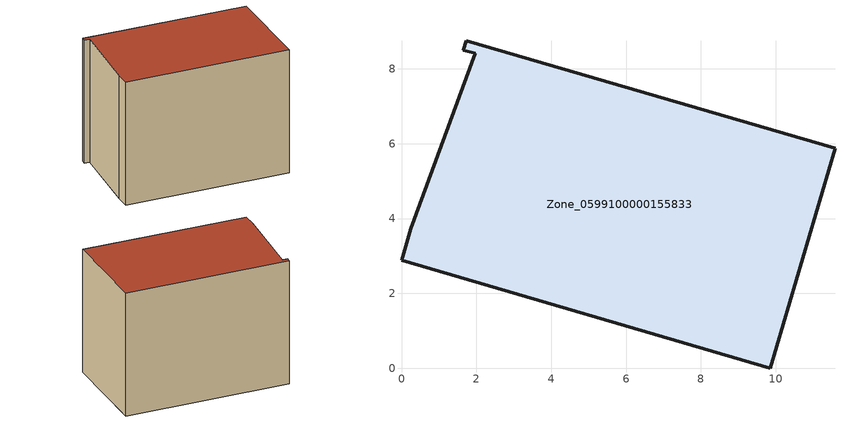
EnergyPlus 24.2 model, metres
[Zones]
Zone_0599100000155833
 floor ground (C_G): 0.25,3.73 1.97,8.41 1.66,8.5 1.73,8.75 11.58,5.88 9.85,0 0,2.88 z0.48
 wall outside (C_F): 9.85,0 11.58,5.88 1.73,8.75 1.66,8.5 1.97,8.41 0.25,3.73 0,2.88 9.85,0 z0.48:8.35
 roof outside (C_R): 1.97,8.41 0.25,3.73 0,2.88 9.85,0 11.58,5.88 1.73,8.75 1.66,8.5 z8.35
[BUILDING]
Pand.0599100000155833: North Axis=0; Terrain=City; Loads Convergence Tolerance Value=0.04; Temperature Convergence Tolerance Value=0.4; Solar Distribution=FullExterior; Maximum Number of Warmup Days=25; Minimum Number of Warmup Days=1
[Site:Location]
Rotterdam.The.Hague.AP_ZH_NLD Design_Conditions: Latitude=51.96; Longitude=4.45; Time Zone=1; Elevation=-4.5
[SITE:GROUNDTEMPERATURE:BUILDINGSURFACE]
18, 18, 18, 18, 18, 18, 18, 18, 18, 18, 18, 18
[MATERIAL] Thermal Absorptance=0.9; Solar Absorptance=0.7; Visible Absorptance=0.7
Name | Roughness | Thickness | Conductivity | Density | Specific Heat
G.TI.1965-1974 | MediumSmooth | 0.15 | 0.882353 | 540 | 1210
F.TI.1965-1974 | Rough | 0.3 | 0.697674 | 1920 | 840
R.TI.1965-1974 | MediumRough | 0.2 | 0.232558 | 1500 | 1000
[CONSTRUCTION]
C_G: G.TI.1965-1974
C_F: F.TI.1965-1974
C_R: R.TI.1965-1974
[ZONE]
Zone_0599100000155833: Type=1; Multiplier=1; Ceiling Height=Autocalculate; Volume=Autocalculate; Floor Area=autocalculate; Part of Total Floor Area=Yes
[ZONEINFILTRATION:DESIGNFLOWRATE]
Infil_Zone_0599100000155833: Zone or ZoneList or Space or SpaceList=Zone_0599100000155833; Schedule=AlwaysOn; Design Flow Rate Calculation Method=Flow/Area; Flow Rate per Floor Area=0.003; Constant Term Coefficient=1; Temperature Term Coefficient=0; Velocity Term Coefficient=0; Velocity Squared Term Coefficient=0
[HVACTEMPLATE:ZONE:IDEALLOADSAIRSYSTEM]
Zone_0599100000155833: Maximum Heating Supply Air Temperature=50; Minimum Cooling Supply Air Temperature=13; Maximum Heating Supply Air Humidity Ratio=0.0156; Minimum Cooling Supply Air Humidity Ratio=0.0077; Heating Limit=NoLimit; Cooling Limit=NoLimit; Dehumidification Control Type=ConstantSensibleHeatRatio; Cooling Sensible Heat Ratio=0.7; Dehumidification Setpoint=60; Humidification Control Type=None; Humidification Setpoint=30; Outdoor Air Method=None; Outdoor Air Flow Rate per Person=0.00944; Outdoor Air Flow Rate per Zone Floor Area=0; Outdoor Air Flow Rate per Zone=0; Demand Controlled Ventilation Type=None; Outdoor Air Economizer Type=NoEconomizer; Heat Recovery Type=None; Sensible Heat Recovery Effectiveness=0.7; Latent Heat Recovery Effectiveness=0.65
[ZONECONTROL:THERMOSTAT]
ThermostatControl_Zone_0599100000155833: Zone or ZoneList=Zone_0599100000155833; Control Type Schedule=DualSetpointControlType; Control 1=Thermostat_Zone_0599100000155833; Temperature Difference Between Cutout And Setpoint=0
[THERMOSTATSETPOINT:DUALSETPOINT]
Thermostat_Zone_0599100000155833: Heating Setpoint Temperature Schedule=HeatingSetpoint_Zone_0599100000155833; Cooling Setpoint Temperature Schedule=CoolingSetpoint_Zone_0599100000155833
[SCHEDULE:COMPACT]
HeatingSetpoint_Zone_0599100000155833: Through: 12/31, For: AllDays, Until: 24:00, 21
CoolingSetpoint_Zone_0599100000155833: Through: 12/31, For: AllDays, Until: 24:00, 24
DualSetpointControlType: Through: 12/31, For: AllDays, Until: 24:00, 4
AlwaysOn: Through: 12/31, For: AllDays, Until: 24:00, 1
